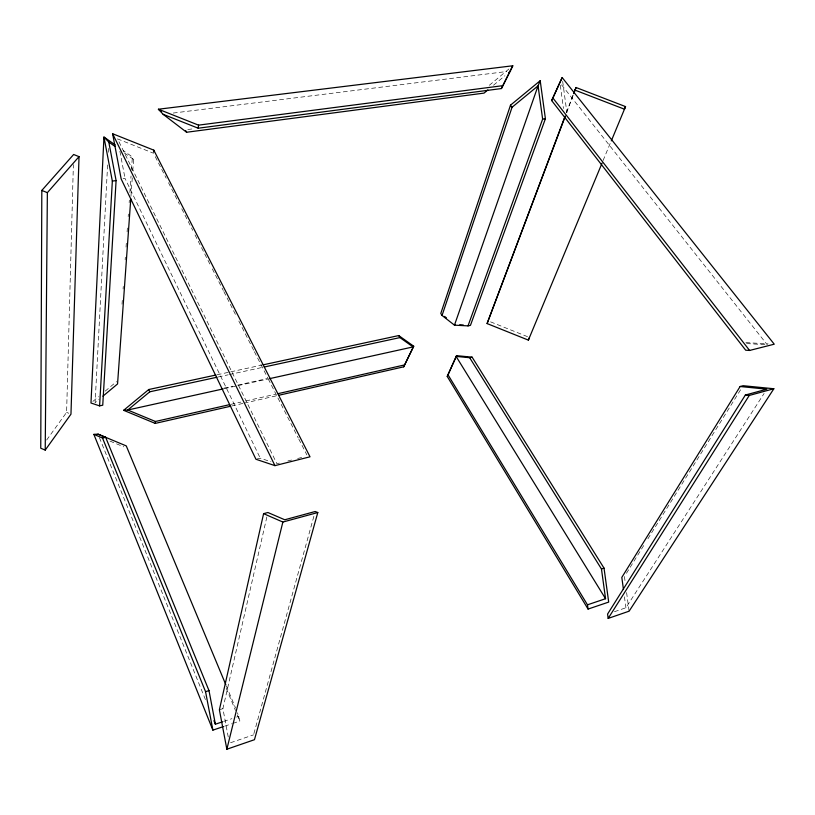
<?xml version="1.0" encoding="UTF-8"?>
<svg xmlns="http://www.w3.org/2000/svg" width="815" height="815" viewBox="0 0 815 815"><rect width="100%" height="100%" fill="white"/><g stroke="black" fill="none" stroke-linecap="round" stroke-linejoin="round"><path stroke-width="0.61" stroke-dasharray="4.08 3.06" d="M46.659 440.029L66.606 412.359L73.37 164.65M107.6 164.976L95.111 402.691L99.023 399.432M108.273 152.262L108.477 148.442M122.016 304.199L122.281 300.389M123.085 288.958L123.259 286.422M125.143 259.771L125.316 257.224M126.03 247.077L126.305 243.267M127.099 231.837L127.374 228.037M128.179 216.607L128.352 214.07M129.157 202.65L129.34 200.113M129.87 192.493L131.032 175.989M131.48 169.642L132.376 156.949L123.238 150.561M130.96 196.191L132.315 177.171M132.774 170.824L133.589 159.404L132.376 156.949M228.241 736.974L222.903 708.643L267.035 516.211M253.893 733.612L314.172 515.192M566.394 112.715L573.108 94.846M566.649 112.521L573.373 94.652M603.09 160.494L610.893 141.749M626.44 573.302L645.215 543.116M647.894 538.797L741.772 387.869M614.459 611.698L625.92 607.756L764.113 393.451M92.869 401.418L98.554 396.671M105.186 391.129L116.565 381.624M489.326 85.29L509.864 68.205M493.523 85.218L504.903 75.764M230.553 742.74L253.557 734.845M224.624 726.185L231.664 723.812M232.835 723.414L239.875 721.041L237.522 712.789M223.646 721.438L231.908 718.667M236.625 717.088L238.989 716.293M219.388 709.804L222.903 708.643M279.351 463.093L276.917 463.715L117.574 138.907L153.536 153.251M287.899 460.944L291.566 460.027M297.669 458.488L302.548 457.266M257.031 458.988L260.26 458.193L270.967 461.738M230.951 404.342L240.853 402.09M245.804 400.97L275.511 394.226M231.857 405.952L242.982 403.415M244.225 403.14L277.599 395.54M224.043 388.123L232.723 386.208M237.685 385.108L267.432 378.537M224.502 388.612L267.921 379.016M218.226 376.968L228.18 374.808M229.422 374.543L263.031 367.259M217.167 374.757L229.606 372.068M230.849 371.803L261.931 365.089M123.096 178.689L125.021 178.414L260.26 458.193M187.817 129.514L194.113 128.689M173.238 113.051L506.798 71.506M745.878 342.616L768.087 343.859M746.509 343.573L764.806 344.613M490.599 321.864L528.263 336.972M66.606 412.359L68.786 413.266M109.984 441.098L123.799 446.854M124.298 152.914L133.589 159.404M561.566 84.831L767.241 344.745M155.258 156.653L166.209 178.2M168.522 182.733L179.473 204.28M181.776 208.813L192.727 230.36M195.03 234.903L210.025 264.386M212.328 268.919L223.279 290.466M223.85 291.597L236.533 316.546M238.846 321.09L253.832 350.572M254.402 351.703L267.666 377.783M268.237 378.924L298.209 437.889M298.789 439.03L306.858 454.902M226.305 685.863L235.576 708.103M226.203 688.206L235.484 710.486M237.43 715.183L239.875 721.041M99.42 437.665L205.838 700.625M119.897 151.254L125.021 178.414M560.312 85.28L563.44 108.477M624.433 576.531L625.268 582.725M626.603 592.617L629.109 611.179M624.443 596.835L625.92 607.756M562.676 81.337L566.904 112.837"/><path stroke-width="1.22" d="M41.82 190.425L40.75 448.23L45.222 450.094L70.966 414.173L79.024 156.643L73.645 154.483L41.82 190.425L47.362 192.666L45.222 450.094M115.007 146.415L108.802 142.095L103.963 137.052L90.974 403.007L99.593 405.88L112.338 181.103L103.963 137.052L115.129 144.876M108.802 142.095L116.097 180.563L102.741 405.198L99.593 405.88M130.777 198.738L117.554 383.957L102.924 396.172M153.617 152.211L153.801 150.154L112.613 133.731L121.16 178.964L255.951 459.263L274.95 465.64L310.016 456.808L153.801 150.154M215.924 375.022L148.768 389.519L123.636 410.312L155.227 423.403L155.431 421.487L229.708 404.627M198.188 128.21L198.544 125.143L158.405 109.23L512.798 65.77L501.419 88.56L198.188 128.21L163.132 114.314L158.405 109.23L161.39 111.523M263.602 513.664L219.388 709.804L226.855 749.23L254.463 739.704L317.799 512.533L315.181 511.514L284.771 519.776L267.89 512.513L263.602 513.664L282.866 522.048L317.799 512.533M226.855 749.23L282.866 522.048M278.832 395.255L403.68 366.832L413.714 346.212L398.718 335.566L263.174 364.825M501.419 88.56L512.798 65.77M510.496 105.176L440.793 313.449L442.046 315.456L454.464 325.154L468.014 325.888L470.449 325.358L545.408 118.725L540.202 80.705L510.496 105.176L512.054 107.254L442.046 315.456M447.231 376.459L456.583 355.666L472.109 357.164L604.037 568.147L608.693 602.081L588.063 609.07L447.231 376.459L456.583 355.666M468.014 325.888L542.637 119.133L538.063 85.84L540.202 80.705M551.673 100.571L562.167 77.557L774.25 344.195L749.596 350.45L745.694 350.206L551.673 100.571L562.167 77.557M602.051 163.132L528.375 340.12L487.095 323.565L565.05 116.28M573.556 93.654L576.062 87.511L625.533 106.592L624.494 109.22L574.901 90.078M565.304 116.097L487.095 323.565M574.269 92.278L576.062 87.511M528.375 340.12L529.444 337.441M611.321 140.863L625.533 106.592M403.68 366.832L413.714 346.212M740.122 386.514L766.864 389.183L745.368 395.031L607.582 614.062L608.173 618.412L629.109 611.179L773.853 388.745L743.117 385.709L740.122 386.514L621.814 577.397L623.465 589.54M608.173 618.412L749.26 395.448L773.853 388.745M454.964 324.533L454.464 325.154L538.063 85.84L512.054 107.254M47.362 192.666L79.024 156.643M487.839 89.956L484.049 93.104L186.594 132.254L163.132 114.314M508.692 72.617L510.587 71.037M216.984 377.243L149.777 391.801L127.741 410.016L123.636 410.312M222.464 721.835L215.374 724.209L208.986 690.58L105.655 437.309L97.994 434.13L93.857 434.375L212.888 730.138L223.442 726.583M447.893 374.625L587.462 604.822L605.555 598.719L601.46 568.982L469.685 357.724L456.084 356.399L605.555 598.719M601.46 568.982L604.037 568.147M212.888 730.138L205.563 691.691L208.986 690.58M93.857 434.375L102.517 438.022L105.655 437.309M469.685 357.724L472.109 357.164M277.986 393.665L404.271 364.988M155.227 423.403L230.625 406.237M223.259 388.887L127.741 410.016L155.431 421.487M269.164 378.741L413.062 346.915L399.931 337.593L398.718 335.566M264.274 366.995L399.931 337.593M112.338 181.103L116.097 180.563M542.637 119.133L545.408 118.725M198.544 125.143L502.335 85.728M459.721 324.788L463.297 324.981M745.368 395.031L749.26 395.448M97.994 434.13L126.264 445.907L225.816 684.692M444.572 316.403L446.467 317.881M552.692 97.759L749.596 350.45M185.728 130.645L186.594 132.254M112.613 133.731L274.95 465.64M148.768 389.519L149.777 391.801M102.517 438.022L205.563 691.691M213.948 720.674L215.374 724.209M587.462 604.822L588.063 609.07"/></g></svg>
